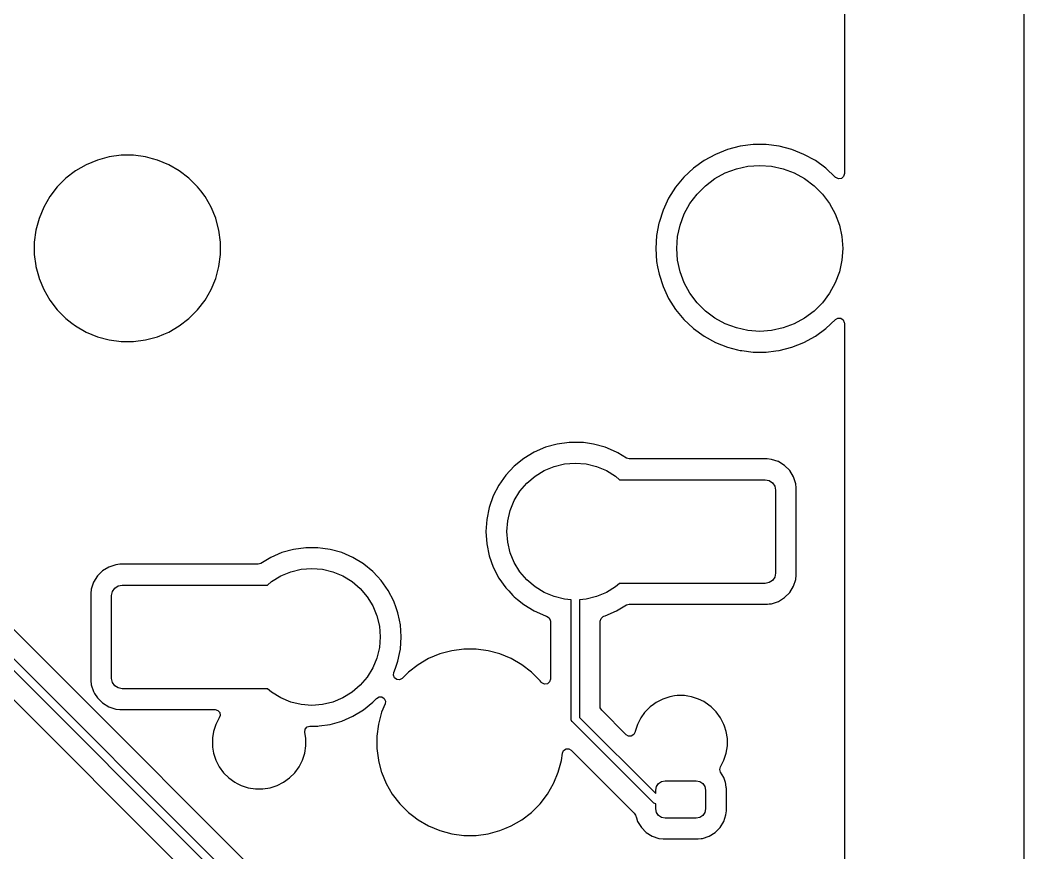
# Model space of a CAD drawing. Header units: millimetres. Extents: x 46 to 4458, y 59 to 1499.
# Drawn here: x 2082.94 to 2107.14, y 892.84 to 912.92 of the extents above; entities that cross this region are included whole.
import ezdxf

# ---------------------------------------------------------------- set-up
doc = ezdxf.new("R2010")
doc.units = ezdxf.units.MM
doc.layers.add('BLACK', color=7, linetype='Continuous')

msp = doc.modelspace()

# ---------------------------------------------------------------- linework, layer by layer
msp.add_lwpolyline([(1739.51188, 833.25441), (1638.06271, 833.5564), (1638.38771, 944.69762), (2107.13583, 944.69762), (2107.13583, 832.69492), (1950.85196, 832.69492)])
at = {"layer": 'BLACK', "linetype": 'Continuous'}
for p, q in [((2102.80762, 935.90544), (2102.80762, 909.21948)), ((2099.99389, 909.80096), (2099.70136, 909.68514)), ((2100.29864, 909.8792), (2099.99389, 909.80096)), ((2099.99389, 909.80096), (2099.99389, 909.80096)), ((2100.29866, 909.87921), (2100.29864, 909.8792)), ((2100.61079, 909.91864), (2100.29866, 909.87921)), ((2100.6108, 909.91864), (2100.61079, 909.91864)), ((2100.92544, 909.91864), (2100.6108, 909.91864)), ((2100.92545, 909.91864), (2100.92544, 909.91864)), ((2101.23758, 909.87921), (2100.92545, 909.91864)), ((2101.2376, 909.8792), (2101.23758, 909.87921)), ((2101.54234, 909.80096), (2101.2376, 909.8792)), ((2101.54235, 909.80096), (2101.54234, 909.80096)), ((2101.83488, 909.68514), (2101.54235, 909.80096)), ((2084.80512, 909.54799), (2084.53332, 909.4354)), ((2085.08932, 909.62414), (2084.80512, 909.54799)), ((2085.381, 909.66254), (2085.08932, 909.62414)), ((2085.38101, 909.66254), (2085.381, 909.66254)), ((2085.67523, 909.66254), (2085.38101, 909.66254)), ((2085.38101, 909.66254), (2085.38101, 909.66254)), ((2085.67524, 909.66254), (2085.67523, 909.66254)), ((2085.67523, 909.66254), (2085.67523, 909.66254)), ((2085.96692, 909.62414), (2085.67524, 909.66254)), ((2086.13389, 909.5794), (2085.96692, 909.62414)), ((2085.96692, 909.62414), (2085.96692, 909.62414)), ((2085.96692, 909.62414), (2085.96692, 909.62414)), ((2086.25111, 909.54799), (2086.13389, 909.5794)), ((2086.52291, 909.4354), (2086.25111, 909.54799)), ((2099.42562, 909.53355), (2099.1711, 909.34862)), ((2099.42564, 909.53355), (2099.42562, 909.53355)), ((2099.70136, 909.68514), (2099.42564, 909.53355)), ((2099.70136, 909.68514), (2099.70136, 909.68514)), ((2101.83488, 909.68513), (2101.83488, 909.68514)), ((2101.83488, 909.68514), (2101.83488, 909.68514)), ((2101.83489, 909.68513), (2101.83488, 909.68513)), ((2102.1106, 909.53355), (2101.83489, 909.68513)), ((2102.11061, 909.53355), (2102.1106, 909.53355)), ((2102.36514, 909.34862), (2102.11061, 909.53355)), ((2102.11061, 909.53355), (2102.11061, 909.53355)), ((2084.27851, 909.28829), (2084.04511, 909.10919)), ((2084.27853, 909.2883), (2084.27851, 909.28829)), ((2084.53331, 909.4354), (2084.27853, 909.2883)), ((2084.53332, 909.4354), (2084.53331, 909.4354)), ((2086.52293, 909.4354), (2086.52291, 909.4354)), ((2086.77771, 909.2883), (2086.52293, 909.4354)), ((2086.77772, 909.28829), (2086.77771, 909.2883)), ((2086.77771, 909.2883), (2086.77771, 909.2883)), ((2087.01113, 909.10919), (2086.77772, 909.28829)), ((2086.77772, 909.28829), (2086.77772, 909.28829)), ((2086.77772, 909.28829), (2086.77772, 909.28829)), ((2099.17109, 909.34861), (2098.94173, 909.13323)), ((2099.1711, 909.34862), (2099.17109, 909.34861)), ((2099.68684, 909.10064), (2099.93729, 909.2374)), ((2099.93729, 909.2374), (2100.20465, 909.33712)), ((2100.20465, 909.33712), (2100.48349, 909.39778)), ((2100.48349, 909.39778), (2100.76812, 909.41814)), ((2100.76812, 909.41814), (2101.05275, 909.39778)), ((2101.05275, 909.39778), (2101.33158, 909.33712)), ((2101.33158, 909.33712), (2101.59895, 909.2374)), ((2101.59895, 909.2374), (2101.8494, 909.10064)), ((2102.36515, 909.34862), (2102.36514, 909.34862)), ((2102.58948, 909.13795), (2102.36515, 909.34862)), ((2102.36515, 909.34862), (2102.36515, 909.34862)), ((2084.0451, 909.10918), (2083.83707, 908.90115)), ((2084.04511, 909.10919), (2084.0451, 909.10918)), ((2087.01114, 909.10918), (2087.01113, 909.10919)), ((2087.21916, 908.90115), (2087.01114, 909.10918)), ((2098.94173, 909.13323), (2098.74117, 908.8908)), ((2098.94173, 909.13323), (2098.94173, 909.13323)), ((2099.4584, 908.92964), (2099.68684, 909.10064)), ((2101.8494, 909.10064), (2102.07784, 908.92964)), ((2102.59735, 909.13056), (2102.58948, 909.13795)), ((2102.59738, 909.1306), (2102.59735, 909.13056)), ((2102.60242, 909.12577), (2102.59738, 909.1306)), ((2102.66597, 909.09674), (2102.60242, 909.12577)), ((2102.73513, 909.10669), (2102.66597, 909.09674)), ((2102.78793, 909.15244), (2102.73513, 909.10669)), ((2102.80762, 909.21948), (2102.78793, 909.15244)), ((2083.83707, 908.90115), (2083.65797, 908.66774)), ((2083.83707, 908.90115), (2083.83707, 908.90115)), ((2087.21917, 908.90115), (2087.21916, 908.90115)), ((2087.29399, 908.80364), (2087.21917, 908.90115)), ((2087.39827, 908.66773), (2087.29399, 908.80364)), ((2098.74117, 908.8908), (2098.57258, 908.62515)), ((2098.74117, 908.8908), (2098.74117, 908.8908)), ((2099.25662, 908.72786), (2099.4584, 908.92964)), ((2102.07784, 908.92964), (2102.27962, 908.72786)), ((2083.65796, 908.66773), (2083.51086, 908.41295)), ((2083.65797, 908.66774), (2083.65796, 908.66773)), ((2087.39828, 908.66773), (2087.39827, 908.66773)), ((2087.54538, 908.41295), (2087.39828, 908.66773)), ((2098.57258, 908.62514), (2098.43862, 908.34046)), ((2098.57258, 908.62515), (2098.57258, 908.62514)), ((2099.08561, 908.49942), (2099.25662, 908.72786)), ((2102.27962, 908.72786), (2102.45063, 908.49942)), ((2083.51085, 908.41293), (2083.39827, 908.14113)), ((2083.51086, 908.41295), (2083.51085, 908.41293)), ((2087.54538, 908.41293), (2087.54538, 908.41295)), ((2087.6569, 908.1437), (2087.54538, 908.41293)), ((2098.43862, 908.34045), (2098.34139, 908.04122)), ((2098.43862, 908.34046), (2098.43862, 908.34045)), ((2098.94886, 908.24897), (2099.08561, 908.49942)), ((2102.45063, 908.49942), (2102.58738, 908.24897)), ((2083.39827, 908.14113), (2083.32212, 907.85693)), ((2087.65797, 908.14112), (2087.6569, 908.1437)), ((2087.73412, 907.85694), (2087.65797, 908.14112)), ((2098.33881, 908.02768), (2098.28243, 907.73215)), ((2098.34139, 908.04122), (2098.33881, 908.02768)), ((2098.34139, 908.04122), (2098.34139, 908.04122)), ((2098.34139, 908.04122), (2098.34139, 908.04122)), ((2098.84913, 907.9816), (2098.94886, 908.24897)), ((2102.58738, 908.24897), (2102.68711, 907.9816)), ((2083.32212, 907.85693), (2083.28372, 907.56525)), ((2087.77252, 907.56524), (2087.73412, 907.85694)), ((2098.78848, 907.70277), (2098.84913, 907.9816)), ((2102.68711, 907.9816), (2102.74776, 907.70277)), ((2083.28372, 907.56525), (2083.28372, 907.56524)), ((2083.28372, 907.56524), (2083.28372, 907.27104)), ((2087.77252, 907.27103), (2087.77252, 907.56524)), ((2098.28243, 907.73214), (2098.26268, 907.41814)), ((2098.28243, 907.73215), (2098.28243, 907.73214)), ((2098.76812, 907.41814), (2098.78848, 907.70277)), ((2102.74776, 907.70277), (2102.76812, 907.41814)), ((2098.26268, 907.41814), (2098.26268, 907.41813)), ((2098.26268, 907.41813), (2098.28243, 907.10413)), ((2098.78848, 907.13351), (2098.76812, 907.41814)), ((2102.76812, 907.41814), (2102.74776, 907.13351)), ((2083.28372, 907.27104), (2083.28372, 907.27102)), ((2083.28372, 907.27102), (2083.32002, 906.99533)), ((2087.73412, 906.97934), (2087.77252, 907.27103)), ((2098.28243, 907.10413), (2098.28243, 907.10413)), ((2098.28243, 907.10413), (2098.30758, 906.97231)), ((2098.84913, 906.85467), (2098.78848, 907.13351)), ((2102.74776, 907.13351), (2102.68711, 906.85467)), ((2083.32002, 906.99533), (2083.32212, 906.97934)), ((2083.32212, 906.97934), (2083.3973, 906.69876)), ((2087.65797, 906.69515), (2087.73412, 906.97934)), ((2098.30758, 906.97231), (2098.34051, 906.79969)), ((2098.94886, 906.58731), (2098.84913, 906.85467)), ((2102.68711, 906.85467), (2102.58738, 906.58731)), ((2083.3973, 906.69876), (2083.39827, 906.69514)), ((2083.39827, 906.69514), (2083.51085, 906.42334)), ((2087.54569, 906.42409), (2087.65797, 906.69514)), ((2087.65797, 906.69514), (2087.65797, 906.69515)), ((2087.65797, 906.69514), (2087.65797, 906.69514)), ((2098.34051, 906.79969), (2098.34139, 906.79505)), ((2098.34139, 906.79505), (2098.43862, 906.49582)), ((2099.08561, 906.33686), (2098.94886, 906.58731)), ((2102.58738, 906.58731), (2102.45063, 906.33686)), ((2083.51085, 906.42334), (2083.51086, 906.42333)), ((2083.51086, 906.42333), (2083.65796, 906.16855)), ((2087.39827, 906.16854), (2087.54538, 906.42333)), ((2087.54538, 906.42333), (2087.54569, 906.42409)), ((2098.43862, 906.49582), (2098.43862, 906.49582)), ((2098.43862, 906.49582), (2098.57258, 906.21113)), ((2099.25662, 906.10842), (2099.08561, 906.33686)), ((2102.45063, 906.33686), (2102.27962, 906.10842)), ((2083.65796, 906.16855), (2083.65797, 906.16853)), ((2083.65797, 906.16853), (2083.83707, 905.93513)), ((2087.21917, 905.93513), (2087.39827, 906.16854)), ((2098.57258, 906.21113), (2098.57258, 906.21113)), ((2098.57258, 906.21113), (2098.74117, 905.94548)), ((2099.4584, 905.90664), (2099.25662, 906.10842)), ((2102.27962, 906.10842), (2102.07784, 905.90664)), ((2083.83707, 905.93513), (2083.83707, 905.93512)), ((2083.83707, 905.93512), (2084.0451, 905.72709)), ((2087.01113, 905.72709), (2087.21917, 905.93513)), ((2098.74117, 905.94548), (2098.74117, 905.94547)), ((2098.74117, 905.94547), (2098.94173, 905.70305)), ((2099.68684, 905.73563), (2099.4584, 905.90664)), ((2102.07784, 905.90664), (2101.8494, 905.73563)), ((2084.0451, 905.72709), (2084.04511, 905.72709)), ((2084.04511, 905.72709), (2084.19246, 905.61402)), ((2084.19246, 905.61402), (2084.27852, 905.54798)), ((2086.77772, 905.54798), (2087.01113, 905.72709)), ((2098.94173, 905.70305), (2098.94173, 905.70305)), ((2098.94173, 905.70305), (2098.94173, 905.70304)), ((2098.94173, 905.70304), (2099.1626, 905.49564)), ((2099.93729, 905.59887), (2099.68684, 905.73563)), ((2101.8494, 905.73563), (2101.59895, 905.59887)), ((2102.36515, 905.48766), (2102.59451, 905.70304)), ((2102.59451, 905.70305), (2102.59735, 905.70571)), ((2102.59451, 905.70304), (2102.59451, 905.70305)), ((2102.59735, 905.70571), (2102.59833, 905.70467)), ((2102.59833, 905.70467), (2102.65346, 905.73707)), ((2102.65346, 905.73707), (2102.72328, 905.73428)), ((2102.72328, 905.73428), (2102.7805, 905.69419)), ((2102.7805, 905.69419), (2102.80696, 905.62953)), ((2102.80696, 905.62953), (2102.80762, 905.61679)), ((2102.80762, 905.61679), (2102.80762, 885.40698)), ((2084.27852, 905.54798), (2084.27853, 905.54798)), ((2084.27853, 905.54798), (2084.53331, 905.40088)), ((2084.53331, 905.40088), (2084.53332, 905.40087)), ((2084.53332, 905.40087), (2084.80512, 905.28829)), ((2086.40326, 905.35131), (2086.52291, 905.40087)), ((2086.52291, 905.40087), (2086.52292, 905.40087)), ((2086.52292, 905.40088), (2086.77772, 905.54798)), ((2086.52292, 905.40087), (2086.52292, 905.40088)), ((2099.1626, 905.49564), (2099.17109, 905.48766)), ((2099.17109, 905.48766), (2099.1711, 905.48765)), ((2099.1711, 905.48765), (2099.42562, 905.30273)), ((2100.20465, 905.49915), (2099.93729, 905.59887)), ((2100.48349, 905.43849), (2100.20465, 905.49915)), ((2100.76812, 905.41814), (2100.48349, 905.43849)), ((2101.05275, 905.43849), (2100.76812, 905.41814)), ((2101.33158, 905.49915), (2101.05275, 905.43849)), ((2101.59895, 905.59887), (2101.33158, 905.49915)), ((2102.1106, 905.30272), (2102.36515, 905.48766)), ((2084.80512, 905.28829), (2084.80513, 905.28829)), ((2084.80513, 905.28829), (2084.80513, 905.28829)), ((2084.80513, 905.28829), (2085.08932, 905.21214)), ((2085.08932, 905.21214), (2085.38101, 905.17374)), ((2085.38101, 905.17374), (2085.38102, 905.17374)), ((2085.38102, 905.17374), (2085.67522, 905.17374)), ((2085.67522, 905.17374), (2085.67523, 905.17374)), ((2085.67523, 905.17374), (2085.96692, 905.21214)), ((2085.96692, 905.21214), (2086.25111, 905.28829)), ((2086.25111, 905.28829), (2086.40326, 905.35131)), ((2099.42562, 905.30273), (2099.42563, 905.30273)), ((2099.42563, 905.30273), (2099.42564, 905.30272)), ((2099.42564, 905.30272), (2099.70135, 905.15114)), ((2099.70135, 905.15114), (2099.70136, 905.15114)), ((2099.70136, 905.15114), (2099.70136, 905.15114)), ((2099.70136, 905.15114), (2099.70136, 905.15114)), ((2099.70136, 905.15114), (2099.99389, 905.03532)), ((2101.54235, 905.03532), (2101.83488, 905.15114)), ((2101.83488, 905.15114), (2101.83488, 905.15114)), ((2101.83488, 905.15114), (2101.83488, 905.15114)), ((2101.83488, 905.15114), (2101.83489, 905.15114)), ((2101.83489, 905.15114), (2102.1106, 905.30272)), ((2099.99389, 905.03532), (2099.99389, 905.03532)), ((2099.99389, 905.03532), (2100.22918, 904.97491)), ((2100.22918, 904.97491), (2100.29865, 904.95707)), ((2100.29865, 904.95707), (2100.33479, 904.95251)), ((2100.33479, 904.95251), (2100.61079, 904.91764)), ((2100.61079, 904.91764), (2100.6108, 904.91764)), ((2100.6108, 904.91764), (2100.6108, 904.91764)), ((2100.6108, 904.91764), (2100.6108, 904.91764)), ((2100.6108, 904.91764), (2100.92544, 904.91764)), ((2100.92544, 904.91764), (2100.92544, 904.91764)), ((2100.92544, 904.91764), (2100.92544, 904.91764)), ((2100.92544, 904.91764), (2100.92545, 904.91764)), ((2100.92545, 904.91764), (2101.15269, 904.94635)), ((2101.15269, 904.94635), (2101.23759, 904.95707)), ((2101.23759, 904.95707), (2101.54234, 905.03532)), ((2101.54234, 905.03532), (2101.54235, 905.03532)), ((2096.17602, 902.74239), (2095.88456, 902.70233)), ((2096.47022, 902.74239), (2096.17602, 902.74239)), ((2096.17602, 902.74239), (2096.17602, 902.74239)), ((2096.51835, 902.73577), (2096.47022, 902.74239)), ((2096.47022, 902.74239), (2096.47022, 902.74239)), ((2096.76167, 902.70233), (2096.51835, 902.73577)), ((2095.33144, 902.50575), (2095.08007, 902.35289)), ((2095.60127, 902.62295), (2095.33144, 902.50575)), ((2095.33144, 902.50575), (2095.33144, 902.50575)), ((2095.88456, 902.70233), (2095.60127, 902.62295)), ((2095.88456, 902.70233), (2095.88456, 902.70233)), ((2096.76168, 902.70233), (2096.76167, 902.70233)), ((2097.04496, 902.62295), (2096.76168, 902.70233)), ((2096.76168, 902.70233), (2096.76168, 902.70233)), ((2097.31479, 902.50575), (2097.04496, 902.62295)), ((2097.34751, 902.48586), (2097.31479, 902.50575)), ((2097.55375, 902.36044), (2097.34751, 902.48586)), ((2095.08007, 902.35289), (2094.85186, 902.16723)), ((2095.81324, 902.16113), (2096.065, 902.22157)), ((2096.065, 902.22157), (2096.32312, 902.24189)), ((2096.32312, 902.24189), (2096.58124, 902.22157)), ((2096.58124, 902.22157), (2096.833, 902.16113)), ((2097.61818, 902.34239), (2097.55375, 902.36044)), ((2098.99599, 902.34239), (2097.61818, 902.34239)), ((2098.996, 902.34239), (2098.99599, 902.34239)), ((2100.94813, 902.34239), (2098.996, 902.34239)), ((2100.94814, 902.34239), (2100.94813, 902.34239)), ((2101.05091, 902.33189), (2100.94814, 902.34239)), ((2101.05092, 902.33189), (2101.05091, 902.33189)), ((2101.21598, 902.27719), (2101.05092, 902.33189)), ((2101.21745, 902.2767), (2101.21598, 902.27719)), ((2101.21746, 902.2767), (2101.21745, 902.2767)), ((2101.27401, 902.24182), (2101.21746, 902.2767)), ((2101.36678, 902.1846), (2101.27401, 902.24182)), ((2094.85186, 902.16723), (2094.65105, 901.95221)), ((2095.35327, 901.92677), (2095.57404, 902.06205)), ((2095.57404, 902.06205), (2095.81324, 902.16113)), ((2096.833, 902.16113), (2097.0722, 902.06205)), ((2097.0722, 902.06205), (2097.29297, 901.92677)), ((2101.49083, 902.06054), (2101.36678, 902.1846)), ((2101.58293, 901.91122), (2101.49083, 902.06054)), ((2094.65105, 901.95221), (2094.4814, 901.71187)), ((2094.98824, 901.56173), (2095.15639, 901.75861)), ((2095.15639, 901.75861), (2095.35327, 901.92677)), ((2097.29297, 901.92677), (2097.39234, 901.84189)), ((2097.39234, 901.84189), (2098.94812, 901.84189)), ((2098.94812, 901.84189), (2100.89812, 901.84189)), ((2100.89812, 901.84189), (2100.99379, 901.82286)), ((2100.99379, 901.82286), (2101.0749, 901.76866)), ((2101.0749, 901.76866), (2101.12909, 901.68756)), ((2101.62319, 901.78972), (2101.58293, 901.91122)), ((2101.63812, 901.74469), (2101.62319, 901.78972)), ((2101.63812, 901.74468), (2101.63812, 901.74469)), ((2101.64835, 901.6445), (2101.63812, 901.74468)), ((2094.4814, 901.71187), (2094.34605, 901.45065)), ((2094.4814, 901.71187), (2094.4814, 901.71187)), ((2094.85296, 901.34097), (2094.98824, 901.56173)), ((2101.12909, 901.68756), (2101.14812, 901.59189)), ((2101.14812, 901.59189), (2101.14812, 899.59189)), ((2101.64862, 901.6419), (2101.64835, 901.6445)), ((2101.64862, 899.54188), (2101.64862, 901.6419)), ((2094.34605, 901.45065), (2094.24753, 901.17345)), ((2094.75388, 901.10177), (2094.85296, 901.34097)), ((2094.24752, 901.17343), (2094.18767, 900.8854)), ((2094.24753, 901.17345), (2094.24752, 901.17343)), ((2094.69343, 900.85), (2094.75388, 901.10177)), ((2094.18767, 900.8854), (2094.16759, 900.59189)), ((2094.18767, 900.8854), (2094.18767, 900.8854)), ((2094.67312, 900.59189), (2094.69343, 900.85)), ((2094.16759, 900.59189), (2094.18767, 900.29838)), ((2094.69343, 900.33377), (2094.67312, 900.59189)), ((2094.18767, 900.29838), (2094.18767, 900.29837)), ((2094.18767, 900.29837), (2094.24752, 900.01034)), ((2094.75388, 900.08201), (2094.69343, 900.33377)), ((2084.01736, 897.00189), (2080.94994, 900.0693)), ((2089.25127, 900.08295), (2088.98144, 899.96575)), ((2089.53456, 900.16233), (2089.25127, 900.08295)), ((2089.82602, 900.20239), (2089.53456, 900.16233)), ((2089.53456, 900.16233), (2089.53456, 900.16233)), ((2090.12022, 900.20239), (2089.82602, 900.20239)), ((2089.82602, 900.20239), (2089.82602, 900.20239)), ((2090.23463, 900.18666), (2090.12022, 900.20239)), ((2090.12022, 900.20239), (2090.12022, 900.20239)), ((2090.41167, 900.16233), (2090.23463, 900.18666)), ((2090.41168, 900.16233), (2090.41167, 900.16233)), ((2090.69496, 900.08295), (2090.41168, 900.16233)), ((2090.41168, 900.16233), (2090.41168, 900.16233)), ((2090.96479, 899.96575), (2090.69496, 900.08295)), ((2094.85296, 899.8428), (2094.75388, 900.08201)), ((2089.28256, 890.74874), (2080.12181, 899.90689)), ((2080.34053, 899.96832), (2089.38144, 890.92998)), ((2085.3481, 899.80239), (2085.24532, 899.79189)), ((2085.34812, 899.80239), (2085.3481, 899.80239)), ((2088.67806, 899.80239), (2085.34812, 899.80239)), ((2088.74249, 899.82044), (2088.67806, 899.80239)), ((2088.98144, 899.96575), (2088.74249, 899.82044)), ((2088.98144, 899.96575), (2088.98144, 899.96575)), ((2090.9648, 899.96575), (2090.96479, 899.96575)), ((2091.21616, 899.81289), (2090.9648, 899.96575)), ((2091.21617, 899.81289), (2091.21616, 899.81289)), ((2091.22447, 899.80613), (2091.21617, 899.81289)), ((2091.21617, 899.81289), (2091.21617, 899.81289)), ((2091.44438, 899.62723), (2091.22447, 899.80613)), ((2094.24752, 900.01034), (2094.24753, 900.01033)), ((2094.24753, 900.01033), (2094.34605, 899.73313)), ((2094.98824, 899.62204), (2094.85296, 899.8428)), ((2084.92946, 899.6446), (2084.80541, 899.52055)), ((2085.07878, 899.7367), (2084.92946, 899.6446)), ((2085.07879, 899.7367), (2085.07878, 899.7367)), ((2085.24532, 899.79189), (2085.07879, 899.7367)), ((2085.24532, 899.79189), (2085.24532, 899.79189)), ((2089.22404, 899.52205), (2089.46324, 899.62113)), ((2089.46324, 899.62113), (2089.715, 899.68157)), ((2089.715, 899.68157), (2089.97312, 899.70189)), ((2089.97312, 899.70189), (2090.23124, 899.68157)), ((2090.23124, 899.68157), (2090.483, 899.62113)), ((2090.483, 899.62113), (2090.7222, 899.52205)), ((2091.44438, 899.62722), (2091.44438, 899.62723)), ((2091.55696, 899.50667), (2091.44438, 899.62722)), ((2091.44438, 899.62722), (2091.44438, 899.62722)), ((2094.34605, 899.73313), (2094.4814, 899.47191)), ((2095.15639, 899.42516), (2094.98824, 899.62204)), ((2101.14812, 899.59189), (2101.12909, 899.49622)), ((2079.9507, 899.37007), (2088.85326, 890.46751)), ((2084.71331, 899.37122), (2084.65812, 899.20468)), ((2084.80541, 899.52055), (2084.71331, 899.37122)), ((2084.71331, 899.37122), (2084.71331, 899.37122)), ((2088.90389, 899.30189), (2089.00327, 899.38677)), ((2089.00327, 899.38677), (2089.22404, 899.52205)), ((2090.7222, 899.52205), (2090.94297, 899.38677)), ((2090.94297, 899.38677), (2091.13985, 899.21861)), ((2091.64519, 899.41221), (2091.55696, 899.50667)), ((2091.81484, 899.17187), (2091.64519, 899.41221)), ((2094.4814, 899.47191), (2094.4814, 899.4719)), ((2094.4814, 899.4719), (2094.65105, 899.23156)), ((2095.35327, 899.25701), (2095.15639, 899.42516)), ((2097.39234, 899.34189), (2097.29297, 899.25701)), ((2098.84812, 899.34189), (2097.39234, 899.34189)), ((2100.89812, 899.34189), (2098.84812, 899.34189)), ((2100.99379, 899.36092), (2100.89812, 899.34189)), ((2101.0749, 899.41511), (2100.99379, 899.36092)), ((2101.12909, 899.49622), (2101.0749, 899.41511)), ((2101.58293, 899.27255), (2101.63812, 899.43909)), ((2101.63812, 899.43909), (2101.64862, 899.54188)), ((2084.65812, 899.20468), (2084.64762, 899.1019)), ((2084.64762, 899.1019), (2084.64762, 897.00189)), ((2084.65812, 899.20468), (2084.65812, 899.20468)), ((2084.65812, 899.20468), (2084.65812, 899.20468)), ((2085.14812, 899.05189), (2085.16715, 899.14756)), ((2085.16715, 899.14756), (2085.22134, 899.22866)), ((2085.22134, 899.22866), (2085.30245, 899.28286)), ((2085.30245, 899.28286), (2085.39812, 899.30189)), ((2085.39812, 899.30189), (2087.44812, 899.30189)), ((2087.44812, 899.30189), (2088.90389, 899.30189)), ((2091.13985, 899.21861), (2091.308, 899.02173)), ((2091.81484, 899.17186), (2091.81484, 899.17187)), ((2091.81484, 899.17187), (2091.81484, 899.17187)), ((2091.95019, 898.91065), (2091.81484, 899.17186)), ((2094.65105, 899.23156), (2094.718, 899.15988)), ((2094.718, 899.15988), (2094.82098, 899.04962)), ((2095.57404, 899.12173), (2095.35327, 899.25701)), ((2095.81324, 899.02264), (2095.57404, 899.12173)), ((2097.0722, 899.12173), (2096.833, 899.02264)), ((2097.29297, 899.25701), (2097.0722, 899.12173)), ((2101.36678, 898.99918), (2101.49083, 899.12323)), ((2101.49083, 899.12323), (2101.58293, 899.27255)), ((2085.14812, 897.05189), (2085.14812, 899.05189)), ((2091.308, 899.02173), (2091.44328, 898.80097)), ((2092.00547, 898.7551), (2091.95019, 898.91065)), ((2094.82098, 899.04962), (2094.85186, 899.01655)), ((2094.85186, 899.01655), (2094.92921, 898.95362)), ((2094.92921, 898.95362), (2095.08007, 898.83089)), ((2096.065, 898.9622), (2095.81324, 899.02264)), ((2096.22381, 898.9497), (2096.065, 898.9622)), ((2096.22504, 896.05238), (2096.22381, 898.9497)), ((2096.58124, 898.9622), (2096.4219, 898.94966)), ((2096.4219, 898.94966), (2096.4231, 896.11067)), ((2096.833, 899.02264), (2096.58124, 898.9622)), ((2097.55375, 898.82334), (2097.61818, 898.84139)), ((2097.61818, 898.84139), (2098.7981, 898.84139)), ((2098.7981, 898.84139), (2098.79811, 898.84139)), ((2098.79811, 898.84139), (2100.94813, 898.84139)), ((2100.94813, 898.84139), (2100.95234, 898.84182)), ((2100.95234, 898.84182), (2100.99276, 898.84595)), ((2100.99276, 898.84595), (2101.05092, 898.85189)), ((2101.05092, 898.85189), (2101.21745, 898.90707)), ((2101.21745, 898.90707), (2101.36678, 898.99918)), ((2091.44328, 898.80097), (2091.54236, 898.56177)), ((2092.04871, 898.63345), (2092.00547, 898.7551)), ((2092.04871, 898.63343), (2092.04871, 898.63345)), ((2092.08642, 898.45196), (2092.04871, 898.63343)), ((2095.08007, 898.83089), (2095.08007, 898.83089)), ((2095.08007, 898.83089), (2095.08007, 898.83089)), ((2095.08007, 898.83089), (2095.33144, 898.67803)), ((2095.33144, 898.67803), (2095.33144, 898.67803)), ((2095.33144, 898.67803), (2095.60128, 898.56082)), ((2097.04496, 898.56082), (2097.31479, 898.67802)), ((2097.31479, 898.67802), (2097.3148, 898.67803)), ((2097.3148, 898.67803), (2097.55375, 898.82334)), ((2097.3148, 898.67803), (2097.3148, 898.67803)), ((2091.54236, 898.56177), (2091.60281, 898.31)), ((2092.10857, 898.3454), (2092.08642, 898.45196)), ((2095.60128, 898.56082), (2095.63207, 898.55219)), ((2095.63207, 898.55219), (2095.69132, 898.51515)), ((2095.69132, 898.51515), (2095.72113, 898.45196)), ((2095.72113, 898.45196), (2095.72262, 898.43279)), ((2095.72262, 898.43279), (2095.72262, 897.03641)), ((2096.92362, 898.43279), (2096.9433, 898.49983)), ((2096.92362, 896.37198), (2096.92362, 898.43279)), ((2096.9433, 898.49983), (2096.99611, 898.54558)), ((2096.99611, 898.54558), (2097.01417, 898.55219)), ((2097.01417, 898.55219), (2097.04496, 898.56082)), ((2097.04496, 898.56082), (2097.04496, 898.56082)), ((2091.60281, 898.31), (2091.62312, 898.05189)), ((2092.12864, 898.05189), (2092.10857, 898.3454)), ((2091.62312, 898.05189), (2091.60281, 897.79377)), ((2092.10857, 897.75838), (2092.12864, 898.05189)), ((2091.60281, 897.79377), (2091.54236, 897.54201)), ((2092.04871, 897.47034), (2092.08616, 897.65053)), ((2092.08616, 897.65053), (2092.10857, 897.75838)), ((2093.06012, 897.64174), (2092.78832, 897.52915)), ((2093.34432, 897.71789), (2093.06012, 897.64174)), ((2093.636, 897.75629), (2093.34432, 897.71789)), ((2093.63601, 897.75629), (2093.636, 897.75629)), ((2093.93023, 897.75629), (2093.63601, 897.75629)), ((2093.63601, 897.75629), (2093.63601, 897.75629)), ((2093.93024, 897.75629), (2093.93023, 897.75629)), ((2093.93023, 897.75629), (2093.93023, 897.75629)), ((2094.22192, 897.71789), (2093.93024, 897.75629)), ((2094.22696, 897.71653), (2094.22192, 897.71789)), ((2094.22192, 897.71789), (2094.22192, 897.71789)), ((2094.22192, 897.71789), (2094.22192, 897.71789)), ((2094.50611, 897.64174), (2094.22696, 897.71653)), ((2094.77791, 897.52915), (2094.50611, 897.64174)), ((2091.54236, 897.54201), (2091.44328, 897.3028)), ((2091.98815, 897.29994), (2092.04871, 897.47033)), ((2092.04871, 897.47033), (2092.04871, 897.47034)), ((2092.04871, 897.47034), (2092.04871, 897.47034)), ((2092.53351, 897.38204), (2092.30011, 897.20294)), ((2092.53353, 897.38205), (2092.53351, 897.38204)), ((2092.78831, 897.52915), (2092.53353, 897.38205)), ((2092.78832, 897.52915), (2092.78831, 897.52915)), ((2094.77793, 897.52915), (2094.77791, 897.52915)), ((2095.03271, 897.38205), (2094.77793, 897.52915)), ((2095.03272, 897.38204), (2095.03271, 897.38205)), ((2095.03271, 897.38205), (2095.03271, 897.38205)), ((2095.26613, 897.20294), (2095.03272, 897.38204)), ((2095.03272, 897.38204), (2095.03272, 897.38204)), ((2095.03272, 897.38204), (2095.03272, 897.38204)), ((2091.44328, 897.3028), (2091.308, 897.08204)), ((2091.93901, 897.13204), (2091.94896, 897.19029)), ((2091.94896, 897.19029), (2091.95019, 897.19311)), ((2091.95019, 897.19312), (2091.95032, 897.19348)), ((2091.95019, 897.19311), (2091.95019, 897.19312)), ((2091.95032, 897.19348), (2091.98815, 897.29994)), ((2092.30011, 897.20294), (2092.15038, 897.05321)), ((2095.26614, 897.20293), (2095.26613, 897.20294)), ((2095.47416, 896.9949), (2095.26614, 897.20293)), ((2089.55054, 891.46871), (2084.01736, 897.00189)), ((2084.64762, 897.00189), (2084.64762, 897.00187)), ((2084.64762, 897.00187), (2084.65812, 896.89909)), ((2084.65812, 896.89909), (2084.65812, 896.89909)), ((2084.65812, 896.89909), (2084.7133, 896.73256)), ((2085.16715, 896.95622), (2085.14812, 897.05189)), ((2085.22134, 896.87511), (2085.16715, 896.95622)), ((2091.308, 897.08204), (2091.13985, 896.88516)), ((2091.96343, 897.06658), (2091.93901, 897.13204)), ((2092.01936, 897.02471), (2091.96343, 897.06658)), ((2092.08905, 897.01972), (2092.01936, 897.02471)), ((2092.15038, 897.05321), (2092.08905, 897.01972)), ((2095.47417, 896.99489), (2095.47416, 896.9949)), ((2095.50024, 896.96092), (2095.47417, 896.99489)), ((2095.51742, 896.94269), (2095.50024, 896.96092)), ((2095.58097, 896.91367), (2095.51742, 896.94269)), ((2095.65013, 896.92361), (2095.58097, 896.91367)), ((2095.70293, 896.96937), (2095.65013, 896.92361)), ((2095.72262, 897.03641), (2095.70293, 896.96937)), ((2084.7133, 896.73256), (2084.71331, 896.73255)), ((2084.71331, 896.73255), (2084.73859, 896.69156)), ((2084.73859, 896.69156), (2084.80541, 896.58323)), ((2085.30245, 896.82092), (2085.22134, 896.87511)), ((2085.39812, 896.80189), (2085.30245, 896.82092)), ((2087.32312, 896.80189), (2085.39812, 896.80189)), ((2088.90389, 896.80189), (2087.32312, 896.80189)), ((2089.00327, 896.71701), (2088.90389, 896.80189)), ((2089.22404, 896.58173), (2089.00327, 896.71701)), ((2090.94297, 896.71701), (2090.7222, 896.58173)), ((2091.13985, 896.88516), (2090.94297, 896.71701)), ((2084.80541, 896.58323), (2084.92946, 896.45918)), ((2084.92946, 896.45918), (2085.07879, 896.36707)), ((2089.46324, 896.48264), (2089.22404, 896.58173)), ((2089.715, 896.4222), (2089.46324, 896.48264)), ((2089.97312, 896.40189), (2089.715, 896.4222)), ((2090.23124, 896.4222), (2089.97312, 896.40189)), ((2090.483, 896.48264), (2090.23124, 896.4222)), ((2090.7222, 896.58173), (2090.483, 896.48264)), ((2091.21617, 896.29089), (2091.44438, 896.47655)), ((2091.44438, 896.47655), (2091.53261, 896.57102)), ((2091.53261, 896.57102), (2091.59275, 896.60658)), ((2091.59275, 896.60658), (2091.66257, 896.60398)), ((2091.73779, 896.43893), (2091.65327, 896.23488)), ((2091.66257, 896.60398), (2091.7199, 896.56404)), ((2091.7199, 896.56404), (2091.74654, 896.49945)), ((2091.74654, 896.49945), (2091.73779, 896.43893)), ((2098.20622, 896.42582), (2098.12991, 896.37037)), ((2098.27323, 896.4745), (2098.20622, 896.42582)), ((2098.43108, 896.55493), (2098.27323, 896.4745)), ((2098.59956, 896.60967), (2098.43108, 896.55493)), ((2098.43108, 896.55493), (2098.43108, 896.55493)), ((2098.71621, 896.62815), (2098.59956, 896.60967)), ((2098.77454, 896.63739), (2098.71621, 896.62815)), ((2098.9517, 896.63739), (2098.77454, 896.63739)), ((2099.03919, 896.62353), (2098.9517, 896.63739)), ((2099.12668, 896.60967), (2099.03919, 896.62353)), ((2099.29516, 896.55493), (2099.12668, 896.60967)), ((2099.41786, 896.49241), (2099.29516, 896.55493)), ((2099.29516, 896.55493), (2099.29516, 896.55493)), ((2099.45301, 896.4745), (2099.41786, 896.49241)), ((2099.59633, 896.37037), (2099.45301, 896.4745)), ((2085.07879, 896.36707), (2085.24532, 896.31189)), ((2085.24532, 896.31189), (2085.34811, 896.30139)), ((2085.34811, 896.30139), (2087.27524, 896.30139)), ((2087.27524, 896.30139), (2087.27525, 896.30139)), ((2087.27525, 896.30139), (2087.64217, 896.30139)), ((2087.64217, 896.30139), (2087.70921, 896.2817)), ((2087.70921, 896.2817), (2087.75496, 896.2289)), ((2087.75496, 896.2289), (2087.7649, 896.15974)), ((2090.9648, 896.13803), (2091.21617, 896.29089)), ((2091.65327, 896.23488), (2091.57712, 895.95068)), ((2096.92645, 896.34563), (2096.92362, 896.37198)), ((2096.95994, 896.2843), (2096.92645, 896.34563)), ((2097.5527, 895.69154), (2096.95994, 896.2843)), ((2097.99286, 896.2289), (2097.90051, 896.10178)), ((2098.00464, 896.2451), (2097.99286, 896.2289)), ((2098.1299, 896.37037), (2098.00464, 896.2451)), ((2098.00464, 896.2451), (2098.00464, 896.2451)), ((2098.00464, 896.2451), (2098.00464, 896.2451)), ((2098.12991, 896.37037), (2098.1299, 896.37037)), ((2098.1299, 896.37037), (2098.1299, 896.37037)), ((2099.7216, 896.2451), (2099.59633, 896.37037)), ((2099.82573, 896.10178), (2099.7216, 896.2451)), ((2087.66008, 895.94393), (2087.60533, 895.77544)), ((2087.74051, 896.10178), (2087.66008, 895.94393)), ((2087.66008, 895.94393), (2087.66008, 895.94393)), ((2087.74249, 896.10451), (2087.74051, 896.10178)), ((2087.7649, 896.15974), (2087.74249, 896.10451)), ((2090.15164, 895.90571), (2090.41167, 895.94145)), ((2090.41167, 895.94145), (2090.69496, 896.02082)), ((2090.69496, 896.02082), (2090.9648, 896.13803)), ((2091.57712, 895.95068), (2091.53872, 895.659)), ((2096.23997, 896.01633), (2096.22504, 896.05238)), ((2096.25241, 896.00118), (2096.23997, 896.01633)), ((2098.20756, 894.04874), (2096.25241, 896.00118)), ((2096.4231, 896.11067), (2098.26312, 894.27321)), ((2097.82008, 895.94393), (2097.76533, 895.77545)), ((2097.90051, 896.10178), (2097.82008, 895.94393)), ((2097.82008, 895.94393), (2097.82008, 895.94393)), ((2099.86518, 896.02436), (2099.82573, 896.10178)), ((2099.90616, 895.94393), (2099.86518, 896.02436)), ((2099.91964, 895.90243), (2099.90616, 895.94393)), ((2099.90616, 895.94393), (2099.90616, 895.94393)), ((2087.60533, 895.77544), (2087.58, 895.6155)), ((2089.80367, 895.75799), (2089.81262, 895.82728)), ((2089.82862, 895.60047), (2089.80367, 895.75799)), ((2089.81262, 895.82728), (2089.85762, 895.88073)), ((2089.85762, 895.88073), (2089.92437, 895.90137)), ((2089.92437, 895.90137), (2089.92614, 895.90139)), ((2089.92614, 895.90139), (2090.12022, 895.90139)), ((2090.12022, 895.90139), (2090.15164, 895.90571)), ((2097.60375, 895.66075), (2097.5527, 895.69154)), ((2097.73293, 895.69668), (2097.67361, 895.65975)), ((2097.76286, 895.75982), (2097.73293, 895.69668)), ((2097.76533, 895.77545), (2097.76286, 895.75982)), ((2099.96091, 895.77544), (2099.91964, 895.90243)), ((2099.98862, 895.60047), (2099.96091, 895.77544)), ((2087.58, 895.6155), (2087.57762, 895.60047)), ((2087.57762, 895.60047), (2087.57762, 895.42331)), ((2089.82862, 895.42331), (2089.82862, 895.60047)), ((2091.53872, 895.659), (2091.53872, 895.65899)), ((2091.53872, 895.65899), (2091.53872, 895.36479)), ((2097.67361, 895.65975), (2097.60375, 895.66075)), ((2099.98862, 895.42331), (2099.98862, 895.60047)), ((2087.57762, 895.42331), (2087.58171, 895.39749)), ((2087.58171, 895.39749), (2087.60533, 895.24833)), ((2087.60533, 895.24833), (2087.66008, 895.07985)), ((2089.74616, 895.07985), (2089.80091, 895.24833)), ((2089.80091, 895.24833), (2089.82862, 895.42331)), ((2091.53872, 895.36479), (2091.53872, 895.36477)), ((2091.53872, 895.36477), (2091.57623, 895.07985)), ((2095.98912, 895.07309), (2096.01255, 895.2511)), ((2096.01255, 895.2511), (2096.04082, 895.315)), ((2096.04082, 895.315), (2096.09914, 895.35347)), ((2096.09914, 895.35347), (2096.16901, 895.3543)), ((2096.16901, 895.3543), (2096.22317, 895.3226)), ((2096.22317, 895.3226), (2097.74514, 893.80063)), ((2099.90616, 895.07985), (2099.96091, 895.24833)), ((2099.96091, 895.24833), (2099.98862, 895.42331)), ((2087.66008, 895.07985), (2087.66008, 895.07985)), ((2087.66008, 895.07985), (2087.72466, 894.9531)), ((2089.66573, 894.922), (2089.74616, 895.07985)), ((2091.57623, 895.07985), (2091.57712, 895.07309)), ((2091.57712, 895.07309), (2091.64784, 894.80916)), ((2095.91297, 894.7889), (2095.98912, 895.07309)), ((2099.82573, 894.922), (2099.90616, 895.07985)), ((2087.72466, 894.9531), (2087.74051, 894.922)), ((2087.74051, 894.922), (2087.84464, 894.77867)), ((2087.84464, 894.77867), (2087.96991, 894.6534)), ((2089.43633, 894.6534), (2089.5616, 894.77867)), ((2089.5616, 894.77867), (2089.66573, 894.922)), ((2091.64784, 894.80916), (2091.65327, 894.78889)), ((2091.65327, 894.78889), (2091.76585, 894.51709)), ((2095.80667, 894.53226), (2095.91297, 894.78889)), ((2095.91297, 894.78889), (2095.91297, 894.7889)), ((2095.91297, 894.78889), (2095.91297, 894.78889)), ((2099.80557, 894.85638), (2099.82382, 894.91888)), ((2099.82401, 894.78899), (2099.80557, 894.85638)), ((2099.82382, 894.91888), (2099.82572, 894.92198)), ((2099.90012, 894.66559), (2099.82401, 894.78899)), ((2099.82572, 894.92198), (2099.82573, 894.922)), ((2087.96991, 894.6534), (2088.11323, 894.54927)), ((2088.11323, 894.54927), (2088.1764, 894.51708)), ((2088.1764, 894.51708), (2088.27108, 894.46885)), ((2089.13516, 894.46885), (2089.29301, 894.54927)), ((2089.29301, 894.54927), (2089.43633, 894.6534)), ((2091.76585, 894.51709), (2091.76586, 894.51708)), ((2091.76586, 894.51708), (2091.91296, 894.2623)), ((2095.65327, 894.26229), (2095.80038, 894.51708)), ((2095.80038, 894.51708), (2095.80667, 894.53226)), ((2098.28025, 894.44299), (2098.32902, 894.51599)), ((2098.32902, 894.51599), (2098.40202, 894.56476)), ((2098.40202, 894.56476), (2098.48812, 894.58189)), ((2098.48812, 894.58189), (2099.23812, 894.58189)), ((2099.23812, 894.58189), (2099.32422, 894.56476)), ((2099.32422, 894.56476), (2099.39722, 894.51599)), ((2099.39722, 894.51599), (2099.44599, 894.44299)), ((2099.90012, 894.66558), (2099.90012, 894.66559)), ((2099.90012, 894.66559), (2099.90012, 894.66559)), ((2099.94019, 894.54467), (2099.90012, 894.66558)), ((2099.95347, 894.5046), (2099.94019, 894.54467)), ((2099.96292, 894.41209), (2099.95347, 894.5046)), ((2099.95347, 894.5046), (2099.95347, 894.5046)), ((2088.27108, 894.46885), (2088.27108, 894.46884)), ((2088.27108, 894.46884), (2088.34584, 894.44455)), ((2088.34584, 894.44455), (2088.43956, 894.4141)), ((2088.43956, 894.4141), (2088.61454, 894.38639)), ((2088.61454, 894.38639), (2088.61454, 894.38639)), ((2088.61454, 894.38639), (2088.7917, 894.38639)), ((2088.7917, 894.38639), (2088.96667, 894.4141)), ((2088.7917, 894.38639), (2088.7917, 894.38639)), ((2088.96667, 894.4141), (2089.13516, 894.46885)), ((2091.91296, 894.2623), (2091.91297, 894.26228)), ((2091.91297, 894.26228), (2092.09207, 894.02888)), ((2095.47417, 894.02888), (2095.65327, 894.26229)), ((2098.26312, 894.35689), (2098.28025, 894.44299)), ((2098.26312, 894.27321), (2098.26312, 894.35689)), ((2099.44599, 894.44299), (2099.46312, 894.35689)), ((2099.46312, 894.35689), (2099.46312, 893.90689)), ((2099.96362, 894.40523), (2099.96292, 894.41209)), ((2099.96362, 893.85854), (2099.96362, 894.40523)), ((2092.09207, 894.02888), (2092.09207, 894.02887)), ((2092.09207, 894.02887), (2092.3001, 893.82084)), ((2095.26613, 893.82084), (2095.47417, 894.02888)), ((2098.21463, 894.04581), (2098.20756, 894.04874)), ((2098.24361, 894.03381), (2098.21463, 894.04581)), ((2098.26312, 894.03189), (2098.24361, 894.03381)), ((2098.26312, 893.90689), (2098.26312, 894.03189)), ((2092.3001, 893.82084), (2092.30011, 893.82084)), ((2092.30011, 893.82084), (2092.40109, 893.74335)), ((2095.03272, 893.64173), (2095.26613, 893.82084)), ((2097.74514, 893.80063), (2097.77516, 893.75196)), ((2097.77516, 893.75196), (2097.79466, 893.69312)), ((2098.28025, 893.82078), (2098.26312, 893.90689)), ((2098.32902, 893.74779), (2098.28025, 893.82078)), ((2099.44599, 893.82078), (2099.39722, 893.74779)), ((2099.46312, 893.90689), (2099.44599, 893.82078)), ((2099.90012, 893.59819), (2099.95347, 893.75918)), ((2099.95347, 893.75918), (2099.96362, 893.85854)), ((2092.40109, 893.74335), (2092.53352, 893.64173)), ((2092.53352, 893.64173), (2092.53353, 893.64173)), ((2092.53353, 893.64173), (2092.78831, 893.49463)), ((2094.77792, 893.49463), (2095.03272, 893.64173)), ((2097.79466, 893.69312), (2097.82612, 893.59819)), ((2097.82612, 893.59819), (2097.82612, 893.59818)), ((2097.82612, 893.59818), (2097.91515, 893.45385)), ((2098.40202, 893.69901), (2098.32902, 893.74779)), ((2098.48812, 893.68189), (2098.40202, 893.69901)), ((2099.23812, 893.68189), (2098.48812, 893.68189)), ((2099.32422, 893.69901), (2099.23812, 893.68189)), ((2099.39722, 893.74779), (2099.32422, 893.69901)), ((2099.81109, 893.45384), (2099.90012, 893.59819)), ((2092.78831, 893.49463), (2092.78832, 893.49462)), ((2092.78832, 893.49462), (2093.06012, 893.38204)), ((2093.06012, 893.38204), (2093.06013, 893.38204)), ((2093.06013, 893.38204), (2093.06013, 893.38204)), ((2093.06013, 893.38204), (2093.34432, 893.30589)), ((2093.34432, 893.30589), (2093.63601, 893.26749)), ((2093.63601, 893.26749), (2093.63602, 893.26749)), ((2093.63602, 893.26749), (2093.93022, 893.26749)), ((2093.93022, 893.26749), (2093.93023, 893.26749)), ((2093.93023, 893.26749), (2094.22192, 893.30589)), ((2094.22192, 893.30589), (2094.50611, 893.38204)), ((2094.50611, 893.38204), (2094.62796, 893.43251)), ((2094.62796, 893.43251), (2094.77791, 893.49462)), ((2094.77791, 893.49462), (2094.77792, 893.49462)), ((2094.77792, 893.49462), (2094.77792, 893.49463)), ((2097.91515, 893.45385), (2097.91515, 893.45384)), ((2097.91515, 893.45384), (2098.03507, 893.33392)), ((2098.03507, 893.33392), (2098.03508, 893.33392)), ((2098.03508, 893.33392), (2098.17941, 893.24489)), ((2099.54682, 893.24488), (2099.69116, 893.33392)), ((2099.69116, 893.33392), (2099.81109, 893.45384)), ((2098.17941, 893.24489), (2098.17942, 893.24489)), ((2098.17942, 893.24489), (2098.17942, 893.24488)), ((2098.17942, 893.24488), (2098.34041, 893.19154)), ((2098.34041, 893.19154), (2098.43977, 893.18139)), ((2098.43977, 893.18139), (2099.28646, 893.18139)), ((2099.28646, 893.18139), (2099.28647, 893.18139)), ((2099.28647, 893.18139), (2099.35936, 893.18883)), ((2099.28647, 893.18139), (2099.28647, 893.18139)), ((2099.35936, 893.18883), (2099.38583, 893.19154)), ((2099.38583, 893.19154), (2099.54682, 893.24488))]:
    msp.add_line(p, q, dxfattribs=at)

doc.saveas('drawing.dxf')
